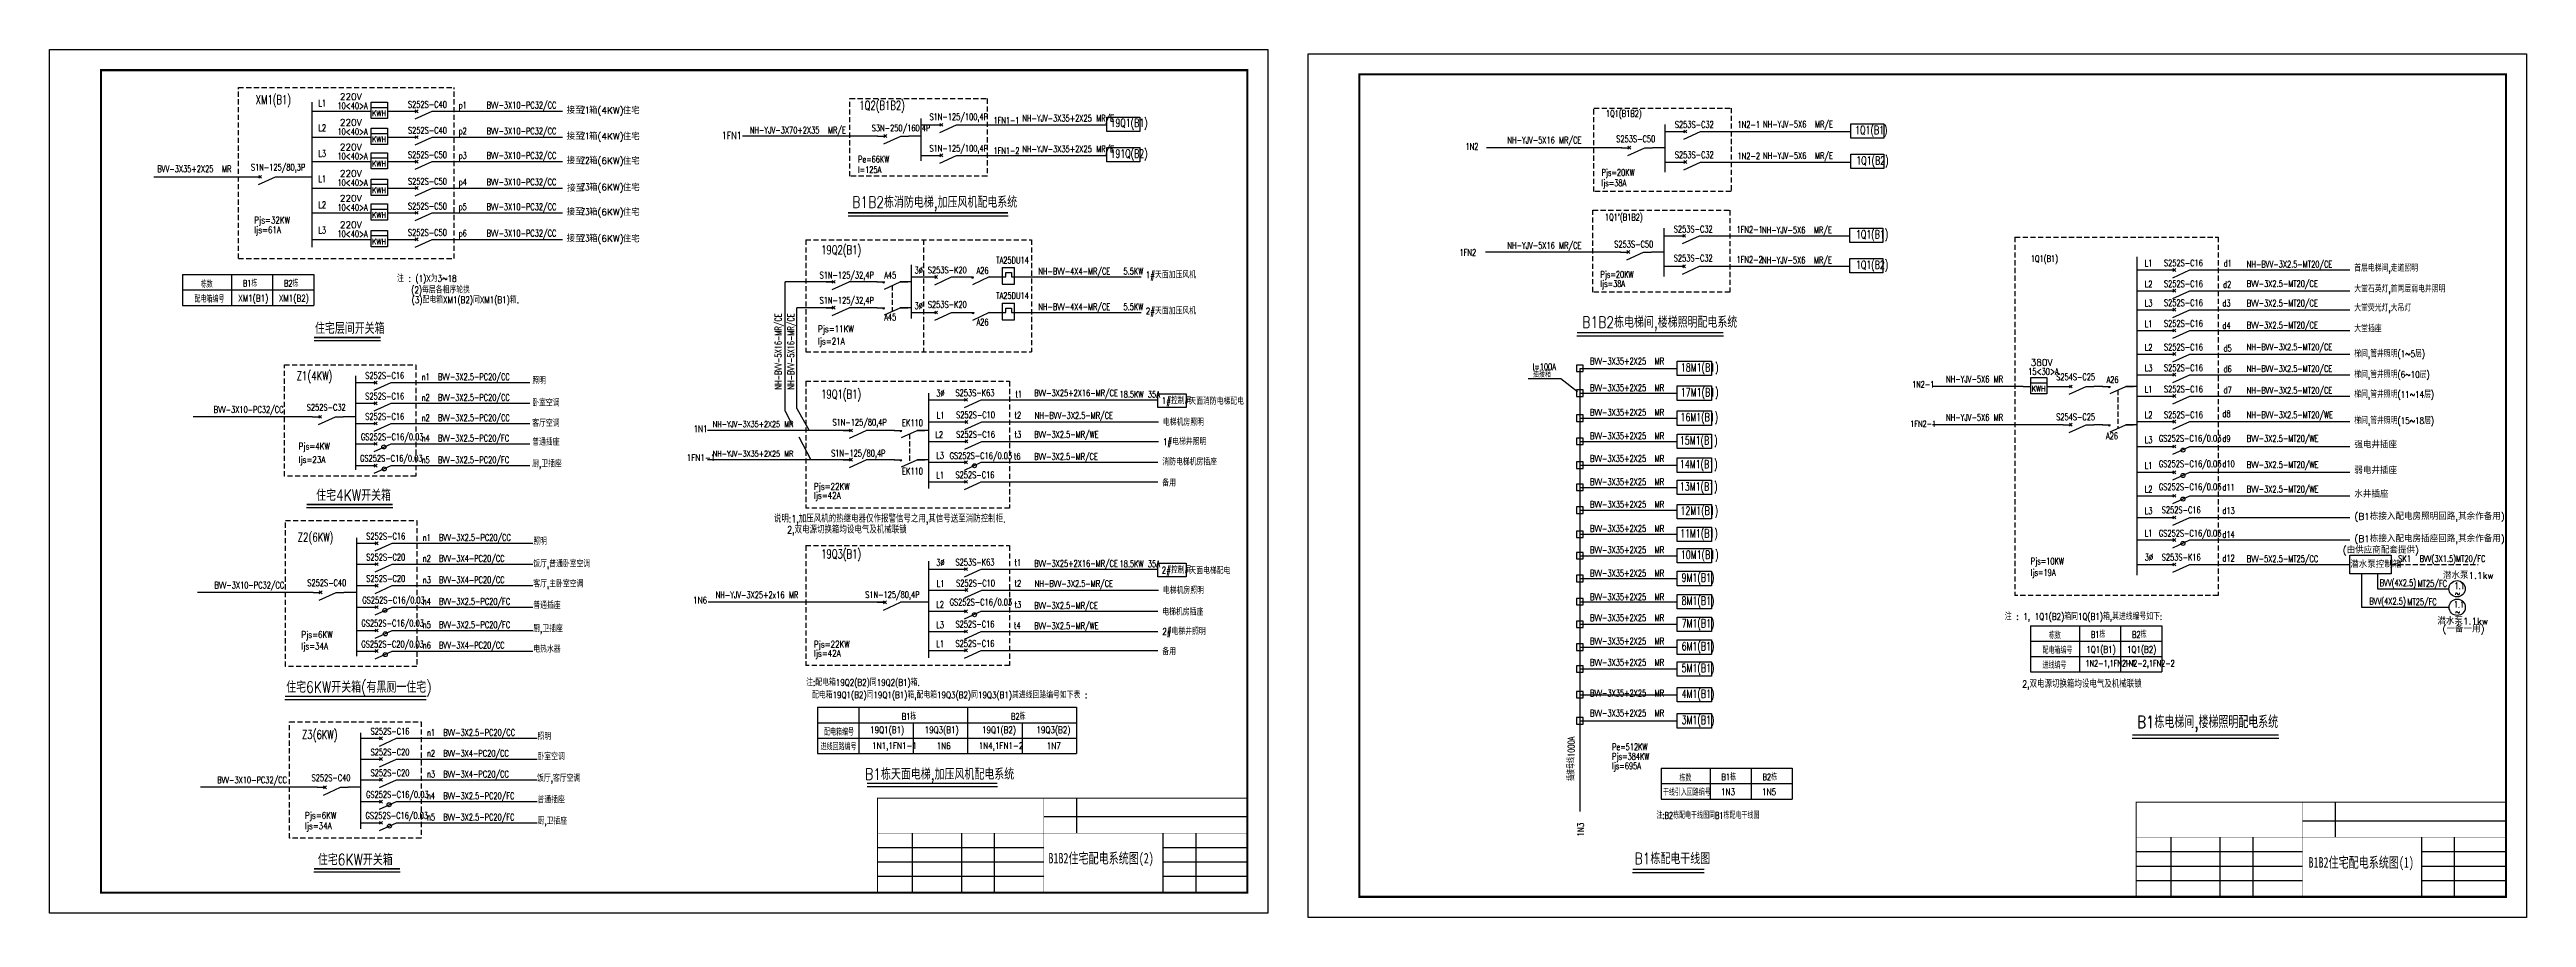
# Model space of a CAD drawing. Extents: x 68406 to 188959, y -45190 to -2986.
import ezdxf
from ezdxf.enums import TextEntityAlignment as Align

# ---------------------------------------------------------------- set-up
doc = ezdxf.new("R2010")
doc.units = 0
doc.header["$LTSCALE"] = 1000
doc.header["$MEASUREMENT"] = 0
for name, pattern in [('CONTINOUS', [2000000.0, 1000000.0, 1000000.0]), ('DASH', [0.35, 0.25, -0.1]), ('HIDDEN', [0.375, 0.25, -0.125])]:
    doc.linetypes.add(name, pattern=pattern)
doc.layers.get('0').update_dxf_attribs({"linetype": 'CONTINUOUS'})
for name, color, linetype in [('$D', 3, 'DASH'), ('1', 4, 'CONTINUOUS'), ('_SB', 4, 'DASH'), ('ASE2', 3, 'CONTINUOUS'), ('BZ', 4, 'CONTINUOUS'), ('DJ', 4, 'CONTINUOUS'), ('ELEMENT', 4, 'CONTINUOUS'), ('FRAME', 7, 'CONTINUOUS'), ('PDXT', 3, 'CONTINUOUS'), ('PUB_TEXT', 4, 'CONTINUOUS'), ('SIG_TEXT', 4, 'CONTINUOUS'), ('TH_WIRE', 4, 'CONTINUOUS'), ('WIRE', 1, 'CONTINUOUS'), ('文字', 7, 'CONTINUOUS')]:
    doc.layers.add(name, color=color, linetype=linetype)
doc.styles.add('_ROMANC', font='ROMANC', dxfattribs={"width": 0.6})
doc.styles.add('DIM_FONT', font='SIMPLEX.shx', dxfattribs={"width": 0.8})
doc.styles.add('HZ', font='txt.shx', dxfattribs={"height": 3, "bigfont": 'fsj.shx'})
doc.styles.get("Standard").update_dxf_attribs({"font": 'TXT.shx', "width": 0.8})
doc.styles.add('文字说明', font='SimSun.ttf')

# ---------------------------------------------------------------- blocks, each defined once
blk = doc.blocks.new('M_M7')
for p, q in [((-0.25, -0.2), (0, -0.75)), ((-0.047, -0.297), (0.047, -0.203)), ((-0.047, -0.203), (0.047, -0.297))]:
    blk.add_line(p, q)
for points in [[(0, 0), (0, -0.25)], [(0, -0.75), (0, -1)]]:
    blk.add_lwpolyline(points)
at = {"width": 0.8, "flags": 9}
blk.add_attdef('S', (0.25, -0.5), '', height=0.2, dxfattribs=at)
blk = doc.blocks.new('_M2IGL')
at = {"linetype": 'ByBlock'}
for p, q in [((0, 0), (0, -0.245)), ((0, -0.768), (0, -1)), ((0.112, -0.768), (0.112, -0.245))]:
    blk.add_line(p, q, dxfattribs=at)
blk.add_lwpolyline([(0.289, -0.768), (-0.239, -0.768), (-0.239, -0.245), (0.289, -0.245)], close=True, dxfattribs=at)
at = {"linetype": 'ByBlock', "style": '_ROMANC', "width": 0.8, "flags": 8}
blk.add_attdef('$TEXT$', text='', height=0.187, rotation=90, dxfattribs=at).set_placement((-0.07, -0.501), align=Align.MIDDLE_CENTER)
at = {"linetype": 'ByBlock', "style": 'DIM_FONT', "width": 0.8, "flags": 9}
blk.add_attdef('S', (0.25, -0.5), '', height=0.2, dxfattribs=at)
blk = doc.blocks.new('AB')
at = {"layer": 'PUB_TEXT'}
for p, q in [((-156, 156), (-156, -156)), ((156, 156), (-156, 156)), ((156, -156), (156, 156)), ((-156, -156), (156, -156))]:
    blk.add_line(p, q, dxfattribs=at)

msp = doc.modelspace()

# ---------------------------------------------------------------- linework, layer by layer
at = {"layer": '$D', "linetype": 'HIDDEN'}
for p, q in [((77604, -4828), (88107, -4828)), ((77604, -13154), (77604, -4828)), ((88107, -13154), (88107, -4828)), ((107363, -5372), (114033, -5372)), ((107363, -9146), (107363, -5372)), ((114033, -5372), (114033, -9146)), ((143574, -5832), (150244, -5832)), ((143574, -9891), (143574, -5832)), ((150244, -5832), (150244, -9891)), ((114033, -9146), (107363, -9146)), ((143522, -10802), (150192, -10802)), ((143522, -14776), (143522, -10802)), ((150244, -9891), (143574, -9891)), ((150192, -10802), (150192, -14776)), ((77604, -13154), (88107, -13154)), ((105213, -12237), (116206, -12237)), ((105213, -12237), (105213, -17686)), ((110941, -12237), (110941, -17686)), ((116206, -12237), (116206, -17686)), ((164065, -12104), (164065, -29532)), ((164065, -12104), (173950, -12104)), ((173950, -12104), (173950, -29532)), ((150192, -14776), (143522, -14776)), ((105213, -17686), (116206, -17686)), ((79835, -23735), (79835, -18314)), ((79835, -18314), (86230, -18314)), ((86230, -18314), (86230, -23735)), ((105213, -19115), (115131, -19115)), ((105213, -19115), (105213, -25293)), ((115131, -19115), (115131, -25293)), ((86230, -23735), (79835, -23735)), ((115131, -25293), (105213, -25293)), ((79887, -32989), (79887, -25886)), ((79887, -25886), (86282, -25886)), ((86282, -25886), (86282, -32989)), ((105213, -27110), (115131, -27110)), ((105213, -27110), (105213, -32931)), ((115131, -27110), (115131, -32931)), ((173950, -29532), (164065, -29532)), ((86282, -32989), (79887, -32989)), ((115131, -32931), (105213, -32931)), ((80092, -41338), (80092, -35673)), ((80092, -35673), (86487, -35673)), ((86487, -35673), (86487, -41338)), ((86487, -41338), (80092, -41338))]:
    msp.add_line(p, q, dxfattribs=at)
at = {"color": 4}
for p, q in [((106501, -14658), (107326, -14283)), ((106646, -14353), (106505, -14212)), ((106505, -14353), (106646, -14212)), ((109039, -14630), (109804, -14283)), ((106501, -15914), (107326, -15539)), ((106505, -15610), (106646, -15468)), ((106646, -15610), (106505, -15468)), ((109039, -15887), (109804, -15539)), ((166710, -19745), (167535, -19370)), ((166855, -19440), (166714, -19299)), ((166714, -19440), (166855, -19299)), ((168692, -19717), (169457, -19370)), ((107335, -21884), (108160, -21509)), ((107481, -21580), (107339, -21439)), ((107339, -21580), (107481, -21439)), ((109874, -21857), (110638, -21509)), ((166710, -21608), (167535, -21233)), ((166855, -21304), (166714, -21162)), ((166714, -21304), (166855, -21162)), ((168692, -21580), (169457, -21233)), ((107481, -23005), (107339, -22863)), ((107339, -23005), (107481, -22863)), ((107335, -23309), (108160, -22934)), ((109874, -23282), (110638, -22934)), ((108993, -30240), (109818, -29865)), ((108997, -29936), (109139, -29794)), ((109139, -29936), (108997, -29794))]:
    msp.add_line(p, q, dxfattribs=at)
at = {"color": 4, "linetype": 'Continuous'}
for p, q in [((122343, -20393), (122343, -19728)), ((122343, -19728), (123732, -19728)), ((123732, -20393), (122343, -20393)), ((123732, -19728), (123732, -20393)), ((122343, -28621), (122343, -27957)), ((122343, -27957), (123732, -27957)), ((123732, -28621), (122343, -28621)), ((123732, -27957), (123732, -28621))]:
    msp.add_line(p, q, dxfattribs=at)
at = {"color": 4, "linetype": 'ByBlock'}
for points in [[(119868, -6267), (121475, -6267), (121475, -6969), (119868, -6969)], [(119868, -7750), (121475, -7750), (121475, -8452), (119868, -8452)]]:
    msp.add_lwpolyline(points, close=True, dxfattribs=at)
at = {"color": 4}
for points in [[(106201, -14283), (106576, -14283)], [(108679, -14283), (109054, -14283)], [(109804, -14283), (110179, -14283)], [(106201, -15539), (106576, -15539)], [(108679, -15539), (109054, -15539)], [(109804, -15539), (110179, -15539)], [(166410, -19370), (166785, -19370)], [(167535, -19370), (167910, -19370)], [(168332, -19370), (168707, -19370)], [(169457, -19370), (169832, -19370)], [(107035, -21509), (107410, -21509)], [(109513, -21509), (109888, -21509)], [(110638, -21509), (111013, -21509)], [(166410, -21233), (166785, -21233)], [(167535, -21233), (167910, -21233)], [(168332, -21233), (168707, -21233)], [(169457, -21233), (169832, -21233)], [(107035, -22934), (107410, -22934)], [(109513, -22934), (109888, -22934)], [(110638, -22934), (111013, -22934)], [(108693, -29865), (109068, -29865)]]:
    msp.add_lwpolyline(points, dxfattribs=at)
at = {"layer": '1', "linetype": 'Continuous'}
for p, q in [((114137, -14045), (113321, -14429)), ((114764, -13587), (114764, -14400)), ((114764, -13587), (115368, -13587)), ((114764, -14400), (115368, -14400)), ((114951, -13834), (115221, -13834)), ((114951, -14045), (114951, -13834)), ((115221, -13834), (115221, -14045)), ((115368, -14400), (115368, -13587)), ((114764, -15311), (115368, -15311)), ((114764, -15311), (114764, -16125)), ((114951, -15770), (114951, -15559)), ((114951, -15559), (115221, -15559)), ((115221, -15559), (115221, -15770)), ((115368, -16125), (115368, -15311)), ((114137, -15770), (113321, -16154)), ((114764, -16125), (115368, -16125))]:
    msp.add_line(p, q, dxfattribs=at)
at = {"layer": '1'}
for p, q in [((141955, -18994), (140372, -18994)), ((142767, -19628), (141955, -18994))]:
    msp.add_line(p, q, dxfattribs=at)
at = {"layer": '1', "linetype": 'Continuous'}
for centre in [(113325, -14043), (113352, -15767)]:
    msp.add_arc(centre, 49.6, 182.93527, 357.06473, dxfattribs=at)
at = {"layer": 'ASE2', "linetype": 'DASH'}
for p, q in [((109421, -14456), (109421, -15713)), ((169074, -19543), (169074, -21407)), ((110256, -21683), (110256, -23108))]:
    msp.add_line(p, q, dxfattribs=at)
at = {"layer": 'BZ'}
for p, q in [((147620, -18842), (147620, -18140)), ((147620, -18140), (149297, -18140)), ((149297, -18842), (147620, -18842)), ((149297, -18140), (149297, -18842)), ((147620, -19346), (149297, -19346)), ((147620, -20048), (147620, -19346)), ((149297, -20048), (147620, -20048)), ((149297, -19346), (149297, -20048)), ((147620, -20558), (149297, -20558)), ((147620, -21260), (147620, -20558)), ((149297, -21260), (147620, -21260)), ((147620, -22391), (147620, -21689)), ((147620, -21689), (149297, -21689)), ((149297, -20558), (149297, -21260)), ((149297, -21689), (149297, -22391)), ((149297, -22391), (147620, -22391)), ((147620, -22845), (149297, -22845)), ((147620, -23546), (147620, -22845)), ((149297, -22845), (149297, -23546)), ((149297, -23546), (147620, -23546)), ((147620, -23929), (149297, -23929)), ((147620, -24630), (147620, -23929)), ((149297, -23929), (149297, -24630)), ((149297, -24630), (147620, -24630)), ((147620, -25811), (147620, -25109)), ((147620, -25109), (149297, -25109)), ((149297, -25109), (149297, -25811)), ((149297, -25811), (147620, -25811)), ((147620, -26208), (149297, -26208)), ((147620, -26910), (147620, -26208)), ((149297, -26208), (149297, -26910)), ((149297, -26910), (147620, -26910)), ((147620, -27949), (147620, -27247)), ((147620, -27247), (149297, -27247)), ((149297, -27247), (149297, -27949)), ((149297, -27949), (147620, -27949)), ((147620, -28359), (149297, -28359)), ((147620, -29061), (147620, -28359)), ((149297, -28359), (149297, -29061)), ((149297, -29061), (147620, -29061)), ((147620, -30187), (147620, -29486)), ((147620, -29486), (149297, -29486)), ((149297, -29486), (149297, -30187)), ((149297, -30187), (147620, -30187)), ((147620, -30583), (149297, -30583)), ((147620, -31285), (147620, -30583)), ((149297, -31285), (147620, -31285)), ((149297, -30583), (149297, -31285)), ((147620, -31697), (149297, -31697)), ((147620, -32399), (147620, -31697)), ((149297, -32399), (147620, -32399)), ((149297, -31697), (149297, -32399)), ((147620, -33459), (147620, -32757)), ((147620, -32757), (149297, -32757)), ((149297, -33459), (147620, -33459)), ((149297, -32757), (149297, -33459)), ((147620, -34012), (149297, -34012)), ((147620, -34714), (147620, -34012)), ((149297, -34714), (147620, -34714)), ((149297, -34012), (149297, -34714)), ((147620, -35279), (149297, -35279)), ((147620, -35980), (147620, -35279)), ((149297, -35980), (147620, -35980)), ((149297, -35279), (149297, -35980))]:
    msp.add_line(p, q, dxfattribs=at)
for points in [[(156079, -6593), (157686, -6593), (157686, -7294), (156079, -7294)], [(156079, -8075), (157686, -8075), (157686, -8777), (156079, -8777)], [(156027, -11664), (157634, -11664), (157634, -12366), (156027, -12366)], [(156027, -13147), (157634, -13147), (157634, -13848), (156027, -13848)]]:
    msp.add_lwpolyline(points, close=True, dxfattribs=at)
at = {"layer": 'DJ', "linetype": 'Continuous'}
for p, q in [((74882, -13924), (81264, -13924)), ((74882, -13924), (74882, -15424)), ((77264, -13924), (77264, -15424)), ((79264, -13924), (79264, -15424)), ((81264, -13924), (81264, -15424)), ((74882, -14674), (81264, -14674)), ((74882, -15424), (81264, -15424)), ((164825, -31003), (171207, -31003)), ((164825, -31003), (164825, -33253)), ((167207, -31003), (167207, -33253)), ((169207, -31003), (169207, -33253)), ((171207, -31003), (171207, -33253)), ((164825, -31753), (171207, -31753)), ((164825, -32503), (171207, -32503)), ((164825, -33253), (171207, -33253)), ((105789, -34972), (118391, -34972)), ((105789, -34972), (105789, -37222)), ((105789, -35722), (118391, -35722)), ((107789, -34972), (107789, -37222)), ((110439, -35722), (110439, -37222)), ((113090, -34972), (113090, -37222)), ((115740, -35722), (115740, -37222)), ((118391, -34972), (118391, -37222)), ((105789, -36472), (118391, -36472)), ((105789, -37222), (118391, -37222)), ((146845, -37932), (153227, -37932)), ((146845, -37932), (146845, -39432)), ((149227, -37932), (149227, -39432)), ((151227, -37932), (151227, -39432)), ((153227, -37932), (153227, -39432)), ((146845, -38682), (153227, -38682)), ((146845, -39432), (153227, -39432))]:
    msp.add_line(p, q, dxfattribs=at)
at = {"layer": 'DJ', "linetype": 'DASH'}
msp.add_line((182371, -28025), (186612, -28025), dxfattribs=at)
at = {"layer": 'ELEMENT'}
for p, q in [((78584, -9549), (79409, -9174)), ((78729, -9245), (78588, -9104)), ((78588, -9245), (78729, -9104))]:
    msp.add_line(p, q, dxfattribs=at)
msp.add_lwpolyline([(79409, -9174), (79784, -9174)], dxfattribs=at)
at = {"layer": 'FRAME', "color": 7, "linetype": 'ByBlock'}
for p, q in [((118406, -41086), (118406, -39386)), ((179659, -41290), (179659, -39590)), ((108706, -41786), (116806, -41786)), ((110406, -43986), (110406, -41086)), ((112806, -43986), (112806, -41086)), ((114406, -43986), (114406, -41086)), ((122606, -43986), (122606, -41086)), ((122606, -41786), (126706, -41786)), ((124206, -43986), (124206, -41086)), ((169959, -41990), (178059, -41990)), ((171659, -44190), (171659, -41290)), ((174059, -44190), (174059, -41290)), ((175659, -44190), (175659, -41290)), ((183859, -44190), (183859, -41290)), ((183859, -41990), (187959, -41990)), ((185459, -44190), (185459, -41290)), ((108706, -42486), (116806, -42486)), ((108706, -43186), (116806, -43186)), ((122606, -42486), (126706, -42486)), ((122606, -43186), (126706, -43186)), ((169959, -42690), (178059, -42690)), ((169959, -43390), (178059, -43390)), ((183859, -42690), (187959, -42690)), ((183859, -43390), (187959, -43390))]:
    msp.add_line(p, q, dxfattribs=at)
at = {"layer": 'FRAME', "color": 7, "linetype": 'Continuous'}
for p, q in [((116806, -40286), (126706, -40286)), ((178059, -40490), (187959, -40490))]:
    msp.add_line(p, q, dxfattribs=at)
at = {"layer": 'FRAME', "color": 7, "linetype": 'ByBlock'}
for points in [[(68406, -2986), (127706, -2986), (127706, -44986), (68406, -44986)], [(129659, -3190), (188959, -3190), (188959, -45190), (129659, -45190)]]:
    msp.add_lwpolyline(points, close=True, dxfattribs=at)
at = {"layer": 'FRAME', "color": 7, "linetype": 'ByBlock', "const_width": 100}
for points in [[(70906, -43986), (126706, -43986), (126706, -3986), (70906, -3986)], [(132159, -44190), (187959, -44190), (187959, -4190), (132159, -4190)]]:
    msp.add_lwpolyline(points, close=True, dxfattribs=at)
at = {"layer": 'FRAME', "color": 7, "linetype": 'ByBlock'}
for points, const_width in [([(108706, -43986), (108706, -39386), (126706, -39386)], 50), ([(116806, -43986), (116806, -39386)], 15), ([(169959, -44190), (169959, -39590), (187959, -39590)], 50), ([(178059, -44190), (178059, -39590)], 15), ([(108706, -41086), (126706, -41086)], 15), ([(169959, -41290), (187959, -41290)], 15)]:
    msp.add_lwpolyline(points, dxfattribs=dict(at, const_width=const_width))
at = {"layer": 'TH_WIRE', "const_width": 70}
for points in [[(107274, -10924), (115059, -10924)], [(142744, -16757), (149873, -16757)], [(81278, -16990), (84519, -16990)], [(80917, -25111), (85112, -25111)], [(79862, -34437), (86742, -34437)], [(169774, -36317), (176903, -36317)], [(108200, -38669), (114539, -38669)], [(81275, -42827), (85470, -42827)], [(145455, -42851), (148940, -42851)]]:
    msp.add_lwpolyline(points, dxfattribs=at)
at = {"layer": 'TH_WIRE'}
for points in [[(107274, -11072), (115059, -11072)], [(81278, -17140), (84519, -17140)], [(142744, -16907), (149881, -16907)], [(80917, -25261), (85112, -25261)], [(79862, -34587), (86742, -34587)], [(169774, -36467), (176911, -36467)], [(108200, -38819), (114539, -38819)], [(81275, -42977), (85470, -42977)], [(145455, -43001), (148940, -43001)]]:
    msp.add_lwpolyline(points, dxfattribs=at)
at = {"layer": 'TH_WIRE', "linetype": 'Continuous'}
msp.add_lwpolyline([(180355, -27572), (182371, -27572), (182371, -28479), (180355, -28479)], close=True, dxfattribs=at)
at = {"layer": 'TH_WIRE'}
for centre in [(84676, -22312), (172241, -22465), (84694, -23380), (113423, -23227), (172241, -23698), (172241, -24844), (172241, -27004), (84728, -30252), (84746, -31400), (113423, -30470), (84746, -32408), (84933, -39708), (84951, -40751)]:
    msp.add_circle(centre, 98.1, dxfattribs=at)
at = {"layer": 'TH_WIRE', "linetype": 'Continuous'}
for centre in [(185580, -29209), (185587, -30107)]:
    msp.add_circle(centre, 396, dxfattribs=at)
at = {"layer": 'TH_WIRE', "color": 4, "linetype": 'Continuous'}
for centre in [(109003, -14283), (109003, -15539), (168656, -19370), (109838, -21509), (168656, -21233), (109838, -22934)]:
    msp.add_arc(centre, 49.3, 180, 0, dxfattribs=at)
at = {"layer": 'WIRE'}
for p, q in [((81172, -5538), (81172, -12592)), ((104205, -20569), (104205, -14283)), ((112686, -14045), (113374, -14045)), ((104778, -20438), (104778, -15539)), ((112686, -15770), (113401, -15770)), ((142885, -18491), (142885, -40036)), ((104778, -20438), (105371, -21509)), ((104205, -20569), (104573, -21263)), ((104871, -21824), (105459, -22934))]:
    msp.add_line(p, q, dxfattribs=at)
at = {"layer": 'WIRE', "color": 1, "linetype": 'CONTINOUS'}
for p, q in [((81172, -5984), (83829, -5984)), ((85196, -5984), (85900, -5984)), ((87400, -5984), (93366, -5984)), ((108721, -7190), (102138, -7190)), ((108708, -7190), (108354, -7190)), ((110820, -7190), (110208, -7190)), ((110820, -6344), (110820, -8398)), ((110820, -6647), (111431, -6647)), ((112931, -6647), (119868, -6647)), ((147030, -6631), (147030, -8944)), ((147030, -6972), (147642, -6972)), ((149142, -6972), (156079, -6972)), ((81172, -7244), (83829, -7244)), ((81172, -8433), (83829, -8433)), ((85196, -7244), (85900, -7244)), ((85196, -8433), (85900, -8433)), ((87400, -7244), (93366, -7244)), ((87400, -8433), (93366, -8433)), ((110820, -8130), (111431, -8130)), ((112931, -8130), (119868, -8130)), ((144932, -7761), (138349, -7761)), ((144918, -7761), (144565, -7761)), ((147030, -7761), (146418, -7761)), ((73483, -9174), (78659, -9174)), ((79695, -9174), (81172, -9174)), ((147030, -8455), (147642, -8455)), ((149142, -8455), (156079, -8455)), ((81172, -9723), (83829, -9723)), ((85196, -9723), (85900, -9723)), ((87400, -9723), (93366, -9723)), ((81172, -10927), (83829, -10927)), ((85196, -10927), (85900, -10927)), ((87400, -10927), (93366, -10927)), ((146979, -11663), (146979, -14015)), ((146979, -12044), (147590, -12044)), ((149090, -12044), (156027, -12044)), ((81172, -12217), (83829, -12217)), ((85196, -12217), (85900, -12217)), ((87400, -12217), (93366, -12217)), ((144880, -12833), (138297, -12833)), ((144867, -12833), (144513, -12833)), ((146979, -12833), (146367, -12833)), ((170003, -13070), (170003, -28540)), ((106576, -14283), (104205, -14283)), ((108149, -14283), (107326, -14283)), ((108692, -14283), (108149, -14283)), ((110350, -14283), (109804, -14283)), ((110350, -13458), (110350, -16060)), ((110350, -14045), (111186, -14045)), ((114137, -14045), (114951, -14045)), ((115221, -14045), (121537, -14045)), ((146979, -13526), (147590, -13526)), ((149090, -13526), (156027, -13526)), ((170003, -13705), (171449, -13705)), ((172949, -13705), (180355, -13705)), ((106576, -15539), (104778, -15539)), ((108149, -15539), (107326, -15539)), ((108692, -15539), (108149, -15539)), ((110350, -15539), (109804, -15539)), ((170003, -14713), (171449, -14713)), ((170003, -15639), (171449, -15639)), ((172949, -14713), (180355, -14713)), ((172949, -15639), (180355, -15639)), ((110350, -15770), (111186, -15770)), ((114137, -15770), (114951, -15770)), ((115221, -15770), (121537, -15770)), ((170003, -16648), (171449, -16648)), ((172949, -16648), (180355, -16648)), ((170003, -17793), (171449, -17793)), ((172949, -17793), (180355, -17793)), ((83291, -18845), (83291, -23427)), ((83291, -19180), (83903, -19180)), ((85403, -19180), (91781, -19180)), ((142885, -18491), (147620, -18491)), ((170003, -18800), (171449, -18800)), ((172949, -18800), (180355, -18800)), ((83291, -20184), (83903, -20184)), ((85403, -20184), (91781, -20184)), ((111185, -19700), (111185, -24326)), ((111185, -20018), (112631, -20018)), ((114131, -20018), (122348, -20018)), ((142885, -19697), (147620, -19697)), ((164465, -19370), (160047, -19370)), ((168345, -19370), (167910, -19370)), ((170003, -19370), (169457, -19370)), ((170003, -19834), (171449, -19834)), ((172949, -19834), (180355, -19834)), ((80849, -20848), (75389, -20848)), ((81202, -20848), (80849, -20848)), ((83314, -20848), (82702, -20848)), ((83291, -21170), (83903, -21170)), ((85403, -21170), (91781, -21170)), ((107410, -21509), (100433, -21509)), ((108984, -21509), (108160, -21509)), ((109527, -21509), (108984, -21509)), ((111185, -21509), (110638, -21509)), ((111212, -21094), (112659, -21094)), ((114159, -21094), (122376, -21094)), ((142885, -20909), (147620, -20909)), ((166410, -21233), (160047, -21233)), ((168345, -21233), (167910, -21233)), ((170003, -21233), (169457, -21233)), ((170003, -21078), (171449, -21078)), ((172949, -21078), (180355, -21078)), ((83291, -22161), (83903, -22161)), ((85403, -22161), (91781, -22161)), ((111212, -22039), (112659, -22039)), ((114159, -22039), (122376, -22039)), ((142885, -22040), (147620, -22040)), ((170003, -22289), (171449, -22289)), ((172949, -22289), (180355, -22289)), ((83291, -23217), (83903, -23217)), ((85403, -23217), (91781, -23217)), ((107410, -22934), (100433, -22934)), ((108984, -22934), (108160, -22934)), ((109527, -22934), (108984, -22934)), ((111185, -22934), (110638, -22934)), ((111185, -23058), (112631, -23058)), ((111185, -24007), (112631, -24007)), ((114131, -23058), (122348, -23058)), ((114131, -24007), (122348, -24007)), ((142885, -23196), (147620, -23196)), ((170003, -23541), (171449, -23541)), ((172949, -23541), (180355, -23541)), ((142885, -24280), (147620, -24280)), ((170003, -24690), (171449, -24690)), ((172949, -24690), (180355, -24690)), ((142885, -25385), (147620, -25385)), ((170003, -25741), (171449, -25741)), ((172949, -25741), (180355, -25741)), ((83343, -26734), (83343, -32488)), ((83343, -26995), (83954, -26995)), ((85454, -26995), (91934, -26995)), ((142885, -26559), (147620, -26559)), ((142885, -27598), (147620, -27598)), ((170003, -26834), (171449, -26834)), ((172949, -26834), (180355, -26834)), ((83343, -28010), (83954, -28010)), ((85454, -28010), (91934, -28010)), ((111185, -27868), (111185, -32564)), ((111185, -28256), (112631, -28256)), ((114131, -28256), (122348, -28256)), ((142885, -28710), (147620, -28710)), ((170003, -28025), (171449, -28025)), ((172949, -28025), (180355, -28025)), ((180925, -28479), (180925, -30107)), ((181705, -28479), (181705, -29209)), ((81244, -29385), (75607, -29385)), ((81231, -29385), (80878, -29385)), ((83343, -29385), (82731, -29385)), ((83343, -29056), (83954, -29056)), ((83343, -30101), (83954, -30101)), ((85454, -29056), (91934, -29056)), ((85454, -30101), (91934, -30101)), ((109068, -29865), (100456, -29865)), ((110642, -29865), (109818, -29865)), ((111185, -29865), (110642, -29865)), ((111212, -29273), (112659, -29273)), ((114159, -29273), (122376, -29273)), ((142885, -29836), (147620, -29836)), ((180925, -30107), (185191, -30107)), ((181705, -29209), (185183, -29209)), ((83343, -31237), (83954, -31237)), ((85454, -31237), (91934, -31237)), ((111185, -30301), (112631, -30301)), ((111185, -31286), (112631, -31286)), ((114131, -30301), (122348, -30301)), ((114131, -31286), (122348, -31286)), ((142885, -30934), (147620, -30934)), ((83343, -32234), (83954, -32234)), ((85454, -32234), (91934, -32234)), ((111185, -32206), (112631, -32206)), ((114131, -32206), (122348, -32206)), ((142885, -32048), (147620, -32048)), ((142885, -33108), (147620, -33108)), ((142885, -34363), (147620, -34363)), ((142885, -35630), (147620, -35630)), ((83548, -36219), (83548, -40874)), ((83548, -36479), (84160, -36479)), ((85660, -36479), (92139, -36479)), ((83548, -37488), (84160, -37488)), ((83548, -38496), (84160, -38496)), ((85660, -37488), (92139, -37488)), ((85660, -38496), (92139, -38496)), ((81450, -38863), (75753, -38863)), ((81436, -38863), (81083, -38863)), ((83548, -38863), (82936, -38863)), ((83548, -39557), (84160, -39557)), ((85660, -39557), (92139, -39557)), ((83548, -40588), (84160, -40588)), ((85660, -40588), (92139, -40588))]:
    msp.add_line(p, q, dxfattribs=at)
at = {"layer": 'WIRE', "linetype": 'ByBlock'}
msp.add_line((165965, -19370), (166410, -19370), dxfattribs=at)

# ---------------------------------------------------------------- block references
at = {"layer": 'ELEMENT', "linetype": 'CONTINOUS'}
ref = msp.add_blockref('_M2IGL', (83696, -5984), dxfattribs=dict(at, xscale=1500, yscale=1500, zscale=1500, rotation=90))
ref.add_attrib('$TEXT$', 'KWH', dxfattribs={"layer": '0', "linetype": 'ByBlock', "height": 280, "style": '_ROMANC', "width": 0.8, "flags": 8}).set_placement((84448, -6088), align=Align.MIDDLE_CENTER)
at = {"layer": 'ELEMENT', "linetype": 'CONTINOUS', "xscale": 1500, "yscale": 1500, "zscale": 1500, "rotation": 90}
for p in [(85900, -5984), (85900, -7244), (108708, -7190), (111431, -6647), (147642, -6972), (85900, -8433), (111431, -8130), (144918, -7761), (147642, -8455), (85900, -9723), (85900, -10927), (147590, -12044), (85900, -12217), (144867, -12833), (111186, -14045), (147590, -13526), (171449, -13705), (171449, -14713), (171449, -15639), (111186, -15770), (171449, -16648), (171449, -17793), (83903, -19180), (171449, -18800), (83903, -20184), (112631, -20018), (171449, -19834), (81202, -20848), (83903, -21170), (112659, -21094), (171449, -21078), (83903, -22161), (112659, -22039), (171449, -22289), (83903, -23217), (112631, -23058), (112631, -24007), (171449, -23541), (171449, -24690), (171449, -25741), (83954, -26995), (171449, -26834), (83954, -28010), (112631, -28256), (171449, -28025), (81231, -29385), (83954, -29056), (83954, -30101), (112659, -29273), (83954, -31237), (112631, -30301), (112631, -31286), (83954, -32234), (112631, -32206), (84160, -36479), (84160, -37488), (84160, -38496), (81436, -38863), (84160, -39557), (84160, -40588)]:
    msp.add_blockref('M_M7', p, dxfattribs=at)
at = {"layer": 'ELEMENT', "linetype": 'CONTINOUS'}
ref = msp.add_blockref('_M2IGL', (83696, -7244), dxfattribs=dict(at, xscale=1500, yscale=1500, zscale=1500, rotation=90))
ref.add_attrib('$TEXT$', 'KWH', dxfattribs={"layer": '0', "linetype": 'ByBlock', "height": 280, "style": '_ROMANC', "width": 0.8, "flags": 8}).set_placement((84448, -7349), align=Align.MIDDLE_CENTER)
ref = msp.add_blockref('_M2IGL', (83696, -8433), dxfattribs=dict(at, xscale=1500, yscale=1500, zscale=1500, rotation=90))
ref.add_attrib('$TEXT$', 'KWH', dxfattribs={"layer": '0', "linetype": 'ByBlock', "height": 280, "style": '_ROMANC', "width": 0.8, "flags": 8}).set_placement((84448, -8538), align=Align.MIDDLE_CENTER)
ref = msp.add_blockref('_M2IGL', (83696, -9723), dxfattribs=dict(at, xscale=1500, yscale=1500, zscale=1500, rotation=90))
ref.add_attrib('$TEXT$', 'KWH', dxfattribs={"layer": '0', "linetype": 'ByBlock', "height": 280, "style": '_ROMANC', "width": 0.8, "flags": 8}).set_placement((84448, -9828), align=Align.MIDDLE_CENTER)
ref = msp.add_blockref('_M2IGL', (83696, -10927), dxfattribs=dict(at, xscale=1500, yscale=1500, zscale=1500, rotation=90))
ref.add_attrib('$TEXT$', 'KWH', dxfattribs={"layer": '0', "linetype": 'ByBlock', "height": 280, "style": '_ROMANC', "width": 0.8, "flags": 8}).set_placement((84448, -11032), align=Align.MIDDLE_CENTER)
ref = msp.add_blockref('_M2IGL', (83696, -12217), dxfattribs=dict(at, xscale=1500, yscale=1500, zscale=1500, rotation=90))
ref.add_attrib('$TEXT$', 'KWH', dxfattribs={"layer": '0', "linetype": 'ByBlock', "height": 280, "style": '_ROMANC', "width": 0.8, "flags": 8}).set_placement((84448, -12322), align=Align.MIDDLE_CENTER)
ref = msp.add_blockref('_M2IGL', (164465, -19370), dxfattribs=dict(at, xscale=1500, yscale=1500, zscale=1500, rotation=90))
ref.add_attrib('$TEXT$', 'KWH', dxfattribs={"layer": '0', "linetype": 'ByBlock', "height": 280, "style": '_ROMANC', "width": 0.8, "flags": 8}).set_placement((165217, -19474), align=Align.MIDDLE_CENTER)
at = {"layer": 'WIRE'}
for p in [(142885, -18491), (142885, -19697), (142885, -20909), (142885, -22040), (142885, -23196), (142885, -24280), (142885, -25385), (142885, -26559), (142885, -27598), (142885, -28710), (142885, -29836), (142885, -30934), (142885, -32048), (142885, -33108), (142885, -34363), (142885, -35630)]:
    msp.add_blockref('AB', p, dxfattribs=at)

# ---------------------------------------------------------------- texts
at = {"color": 4, "linetype": 'ByBlock', "style": 'HZ', "width": 0.7}
for s, height, p in [('19Q1(B1)', 400, (120041, -6749)), ('1Q1(B1)', 400, (156287, -7098)), ('191Q(B2)', 400, (120041, -8244)), ('1Q1(B2)', 400, (156342, -8580)), ('1Q1(B1)', 400, (156326, -12169)), ('1Q1(B2)', 400, (156326, -13652)), ('1Q1(B1)', 320, (164834, -13315)), ('插接箱', 320, (140604, -18923)), ('I=100A', 320, (140589, -18573)), ('18M1(B1)', 400, (147804, -18645)), ('17M1(B1)', 400, (147804, -19851)), ('16M1(B1)', 400, (147786, -21063)), ('15M1(B1)', 400, (147755, -22194)), ('14M1(B1)', 400, (147755, -23350)), ('13M1(B1)', 400, (147755, -24434)), ('12M1(B1)', 400, (147786, -25614)), ('11M1(B1)', 400, (147767, -26713)), ('10M1(B1)', 400, (147804, -27752)), ('Pjs=10KW', 320, (164834, -28021)), ('9M1(B1)', 400, (147841, -28864)), ('Ijs=19A', 320, (164834, -28573)), ('8M1(B1)', 400, (147841, -29991)), ('7M1(B1)', 400, (147841, -31088)), ('6M1(B1)', 400, (147841, -32203)), ('5M1(B1)', 400, (147841, -33262)), ('4M1(B1)', 400, (147841, -34517)), ('3M1(B1)', 400, (147841, -35784)), ('Pe=512KW', 320, (144458, -37055)), ('Pjs=384KW', 320, (144458, -37519)), ('Ijs=695A', 320, (144458, -37983))]:
    msp.add_text(s, height=height, dxfattribs=at).set_placement(p)
at = {"color": 4, "linetype": 'ByBlock', "style": 'HZ'}
for s, p in [('强电井插座', (180581, -22365)), ('弱电井插座', (180581, -23617)), ('水井插座', (180581, -24765)), ('(B1栋接入配电房照明回路,其余作备用)', (180581, -25849)), ('(由供应商配套提供)', (180014, -27485)), ('(B1栋接入配电房插座回路,其余作备用)', (180581, -26935)), ('潜水泵控制箱', (180377, -28182)), ('潜水泵1.1kw', (184891, -28719)), ('潜水泵1.1kw', (184621, -30941)), ('(一备一用)', (184874, -31319))]:
    msp.add_text(s, height=320, dxfattribs=at).set_placement(p)
at = {"layer": '_SB', "style": 'HZ', "width": 0.7}
for s, p in [('10<40>A', (82420, -5879)), ('10<40>A', (82420, -7139)), ('10<40>A', (82420, -8328)), ('10<40>A', (82420, -9618)), ('10<40>A', (82420, -10822)), ('10<40>A', (82420, -12112)), ('15<30>A', (164709, -18800))]:
    msp.add_text(s, height=320, dxfattribs=at).set_placement(p)
at = {"layer": '_SB', "style": 'HZ'}
for s, p in [('220V', (82536, -5438)), ('220V', (82536, -6698)), ('220V', (82536, -7887)), ('220V', (82536, -9177)), ('220V', (82536, -10381)), ('220V', (82536, -11671)), ('380V', (164824, -18358))]:
    msp.add_text(s, height=320, dxfattribs=at).set_placement(p)
at = {"layer": 'ASE2', "color": 4, "linetype": 'Continuous', "style": 'HZ', "width": 0.8}
for s, height, p in [('B1B2栋消防电梯,加压风机配电系统', 550, (107475, -10678)), ('住宅层间开关箱', 550, (81324, -16815)), ('B1B2栋电梯间,楼梯照明配电系统', 550, (143007, -16515)), ('住宅4KW开关箱', 550, (81380, -24937)), ('注 : 1, 1Q1(B2)箱同1Q(B1)箱,其进线编号如下:', 320, (163570, -30717)), ('住宅6KW开关箱(有黑厕一住宅)', 550, (79924, -34263)), ('B1栋电梯间,楼梯照明配电系统', 605, (170004, -35986)), ('B1栋天面电梯,加压风机配电系统', 550, (108100, -38494)), ('住宅6KW开关箱', 550, (81464, -42653)), ('B1栋配电干线图', 550, (145549, -42600))]:
    msp.add_text(s, height=height, dxfattribs=at).set_placement(p)
at = {"layer": 'PDXT', "color": 4, "style": 'HZ', "width": 0.8}
for s, height, p in [('1FN1', 350, (101129, -7341)), ('Ijs=61A', 320, (78365, -11913)), ('Pjs=32KW', 320, (78367, -11436)), ('注 : (1)X为3~18', 320, (85319, -14274)), ('(2)每层各相序轮换', 320, (86011, -14832)), ('XM1(B1)', 320, (77592, -15238)), ('XM1(B2)', 320, (79570, -15238)), ('(3)配电箱XM1(B2)同XM1(B1)箱.', 320, (86032, -15317)), ('Pjs=11KW', 320, (105805, -16732)), ('Ijs=21A', 320, (105804, -17331)), ('1N1', 320, (99751, -21586)), ('Ijs=23A', 320, (80526, -23089)), ('Pjs=4KW', 320, (80527, -22436)), ('1FN1-1', 320, (99422, -22992)), ('Pjs=22KW', 320, (105608, -24389)), ('Ijs=42A', 320, (105607, -24831)), ('1N6', 320, (99729, -29926)), ('Pjs=6KW', 320, (80661, -31597)), ('Ijs=34A', 320, (80660, -32156)), ('Ijs=42A', 320, (105607, -32508)), ('Pjs=22KW', 320, (105608, -32067)), ('1Q1(B1)', 320, (167535, -32317)), ('1Q1(B2)', 320, (169513, -32317)), ('注:配电箱19Q2(B2)同19Q2(B1)箱.', 320, (105232, -33922)), ('配电箱19Q1(B2)同19Q1(B1)箱,配电箱19Q3(B2)同19Q3(B1)其进线回路编号如下表 :', 320, (105517, -34532)), ('19Q1(B1)', 320, (108347, -36233)), ('19Q3(B1)', 320, (110997, -36233)), ('19Q1(B2)', 320, (113789, -36233)), ('19Q3(B2)', 320, (116440, -36233)), ('1N1,1FN1-1', 320, (108444, -36999)), ('1N6', 320, (111585, -37008)), ('1N4,1FN1-2', 320, (113627, -36999)), ('1N7', 320, (116942, -37008)), ('1N3', 320, (149761, -39246)), ('1N5', 320, (151761, -39246)), ('Ijs=34A', 320, (80837, -40898)), ('Pjs=6KW', 320, (80839, -40390))]:
    msp.add_text(s, height=height, dxfattribs=at).set_placement(p)
msp.add_text('1N3', height=320, rotation=90, dxfattribs=at).set_placement((143087, -41262))
at = {"layer": 'PUB_TEXT', "linetype": 'Continuous', "style": 'HZ', "width": 0.8}
for s, height, p in [('1#天面加压风机', 320, (121759, -14105)), ('大堂石英灯,首两层弱电井照明', 320, (180577, -14787)), ('首层电梯间,走道照明', 320, (180577, -13779)), ('2#天面加压风机', 320, (121759, -15861)), ('大堂荧光灯,大吊灯', 320, (180577, -15713)), ('大堂插座', 320, (180577, -16722)), ('梯间,管井照明(1~5层)', 320, (180577, -17940)), ('照明', 320, (91898, -19254)), ('梯间,管井照明(6~10层)', 320, (180577, -18947)), ('卧室空调', 320, (91898, -20331)), ('1#控制屏', 320, (122536, -20220)), ('天面消防电梯配电', 320, (123881, -20249)), ('梯间,管井照明(11~14层)', 320, (180577, -19914)), ('客厅空调', 320, (91898, -21318)), ('电梯机房照明', 320, (122593, -21274)), ('梯间,管井照明(15~18层)', 320, (180577, -21193)), ('普通插座', 320, (91898, -22235)), ('消防电梯机房插座', 320, (122565, -23201)), ('1#电梯井照明', 320, (122593, -22219)), ('厨,卫插座', 320, (91898, -23291)), ('备用', 320, (122565, -24226)), ('说明:1,加压风机的热继电器仅作报警信号之用,其信号送至消防控制柜.', 350, (103661, -25979)), ('2,双电源切换箱均设电气及机械联锁', 350, (104307, -26512)), ('照明', 320, (91949, -27069)), ('饭厅,普通卧室空调', 320, (91949, -28157)), ('客厅,主卧室空调', 320, (91949, -29130)), ('2#控制屏', 320, (122536, -28458)), ('天面电梯配电', 320, (123881, -28487)), ('普通插座', 320, (91949, -30176)), ('电梯机房照明', 320, (122593, -29453)), ('厨,卫插座', 320, (91949, -31311)), ('电梯机房插座', 320, (122565, -30498)), ('2#电梯井照明', 320, (122565, -31447)), ('电热水器', 320, (91949, -32308)), ('备用', 320, (122565, -32426)), ('2,双电源切换箱均设电气及机械联锁', 350, (164414, -34012)), ('照明', 320, (92155, -36553)), ('卧室空调', 320, (92155, -37534)), ('饭厅,客厅空调', 320, (92133, -38585)), ('普通插座', 320, (92155, -39631)), ('厨,卫插座', 320, (92155, -40663))]:
    msp.add_text(s, height=height, dxfattribs=at).set_placement(p)
at = {"layer": 'SIG_TEXT', "linetype": 'Continuous', "style": 'HZ', "width": 0.7}
for s, height, p in [('XM1(B1)', 430, (78444, -5638)), ('p1', 320, (88320, -5847)), ('BVV-3X10-PC32/CC  ', 320, (89680, -5847)), ('1Q2(B1B2)', 430, (107819, -5915)), ('p2', 320, (88320, -7107)), ('BVV-3X10-PC32/CC  ', 320, (89680, -7107)), ('NH-YJV-3X70+2X35  MR/E', 320, (102492, -7061)), ('S3N-250/160,4P', 320, (108425, -6960)), ('S1N-125/100,4P', 320, (111234, -6414)), ('1FN1-1', 300, (114352, -6575)), ('NH-YJV-3X35+2X25 MR/E', 320, (115752, -6484)), ('p3', 320, (88320, -8296)), ('BVV-3X10-PC32/CC  ', 320, (89680, -8296)), ('Pe=66KW', 320, (107757, -8480)), ('S1N-125/100,4P', 320, (111234, -7948)), ('1FN1-2', 300, (114352, -8053)), ('NH-YJV-3X35+2X25 MR/E', 320, (115752, -7979)), ('p4', 320, (88320, -9586)), ('BVV-3X10-PC32/CC  ', 320, (89680, -9586)), ('I=125A', 320, (107756, -8988)), ('p5', 320, (88320, -10790)), ('BVV-3X10-PC32/CC  ', 320, (89680, -10790)), ('p6', 320, (88320, -12080)), ('BVV-3X10-PC32/CC  ', 320, (89680, -12080)), ('19Q2(B1)', 430, (105958, -12942)), ('TA25DU14', 320, (114478, -13390)), ('S252S-C16', 320, (171318, -13524)), ('d1', 320, (174226, -13533)), ('NH-BVV-3X2.5-MT20/CE', 320, (175349, -13587)), ('栋数', 320, (75770, -14565)), ('B1栋', 320, (77816, -14514)), ('B2栋', 320, (79816, -14514)), ('S1N-125/32,4P', 320, (105884, -14115)), ('A45', 320, (109030, -14115)), ('S253S-K20', 320, (111152, -13865)), ('A26', 320, (113521, -13894)), ('NH-BVV-4X4-MR/CE  ', 320, (116531, -13927)), ('5.5KW', 320, (120676, -13927)), ('S252S-C16', 320, (171318, -14533)), ('d2', 320, (174195, -14571)), ('BVV-3X2.5-MT20/CE', 320, (175349, -14530)), ('配电箱编号', 320, (75460, -15284)), ('S1N-125/32,4P', 320, (105884, -15341)), ('S253S-K20', 320, (111152, -15544)), ('TA25DU14', 320, (114478, -15114)), ('NH-BVV-4X4-MR/CE', 320, (116531, -15652)), ('5.5KW', 320, (120676, -15652)), ('S252S-C16', 320, (171318, -15459)), ('d3', 320, (174163, -15479)), ('BVV-3X2.5-MT20/CE', 320, (175349, -15478)), ('A45', 320, (109030, -16155)), ('A26', 320, (113521, -16397)), ('S252S-C16', 320, (171318, -16467)), ('d4', 320, (174163, -16563)), ('BVV-3X2.5-MT20/CE', 320, (175349, -16546)), ('S252S-C16', 320, (171318, -17613)), ('d5', 320, (174222, -17669)), ('NH-BVV-3X2.5-MT20/CE', 320, (175349, -17609)), ('Z1', 430, (80434, -19066)), ('(4KW)', 430, (80966, -19070)), ('S252S-C16', 320, (83771, -19000)), ('n1', 320, (86518, -19062)), ('BVV-3X2.5-PC20/CC  ', 320, (87312, -19062)), ('1N2-1', 300, (159057, -19415)), ('NH-YJV-5X6 MR', 320, (160713, -19172)), ('S254S-C25', 320, (166070, -19066)), ('A26', 320, (168519, -19198)), ('S252S-C16', 320, (171318, -18619)), ('d6', 320, (174222, -18675)), ('NH-BVV-3X2.5-MT20/CE', 320, (175349, -18663)), ('BVV-3X10-PC32/CC  ', 320, (76399, -20651)), ('S252S-C32', 320, (80925, -20545)), ('S252S-C16', 320, (83771, -20003)), ('n2', 320, (86518, -20066)), ('BVV-3X2.5-PC20/CC  ', 320, (87312, -20066)), ('19Q1(B1)', 430, (105958, -19957)), ('S253S-K63', 320, (112499, -19838)), ('t1', 320, (115412, -19900)), ('BVV-3X25+2X16-MR/CE', 320, (116332, -19847)), ('18.5KW 35A', 320, (120483, -19910)), ('S252S-C16', 320, (171318, -19654)), ('d7', 320, (174222, -19703)), ('NH-BVV-3X2.5-MT20/CE', 320, (175349, -19718)), ('GS252S-C16/0.03', 320, (83563, -21980)), ('S252S-C16', 320, (83771, -20990)), ('n2', 320, (86518, -21052)), ('BVV-3X2.5-PC20/CC  ', 320, (87312, -21052)), ('BVV-3X2.5-PC20/FC  ', 320, (87312, -22043)), ('NH-YJV-3X35+2X25 MR', 280, (100690, -21344)), ('S1N-125/80,4P', 320, (106512, -21272)), ('EK110', 320, (109902, -21296)), ('S252S-C10', 320, (112527, -20913)), ('S252S-C16', 320, (112527, -21859)), ('t2', 320, (115373, -20924)), ('t3', 320, (115373, -21870)), ('BVV-3X2.5-MR/WE  ', 320, (116332, -21862)), ('NH-BVV-3X2.5-MR/CE', 320, (116359, -20939)), ('1FN2-1', 300, (158968, -21338)), ('NH-YJV-5X6 MR', 320, (160713, -21033)), ('S254S-C25', 320, (166070, -21012)), ('A26', 320, (168493, -21934)), ('GS252S-C16/0.03', 320, (171069, -22052)), ('S252S-C16', 320, (171318, -20905)), ('d8', 320, (174163, -20855)), ('NH-BVV-3X2.5-MT20/WE  ', 320, (175349, -20910)), ('BVV-3X2.5-MT20/WE', 320, (175349, -22059)), ('GS252S-C16/0.03', 320, (83520, -23025)), ('n4', 320, (86518, -22043)), ('n5', 320, (86518, -23099)), ('BVV-3X2.5-PC20/FC  ', 320, (87312, -23099)), ('NH-YJV-3X35+2X25 MR', 280, (100690, -22779)), ('S1N-125/80,4P', 320, (106448, -22778)), ('GS252S-C16/0.03', 320, (112214, -22896)), ('t6', 320, (115345, -22928)), ('BVV-3X2.5-MR/CE', 320, (116332, -22940)), ('d9', 320, (174163, -22066)), ('EK110', 320, (109902, -23650)), ('S252S-C16', 320, (112499, -23831)), ('GS252S-C16/0.03', 320, (171069, -23288)), ('GS252S-C16/0.03', 320, (171069, -24413)), ('d10', 320, (174163, -23297)), ('BVV-3X2.5-MT20/WE', 320, (175349, -23334)), ('S252S-C16', 320, (171209, -25533)), ('d11', 320, (174163, -24435)), ('d13', 320, (174163, -25569)), ('BVV-3X2.5-MT20/WE', 320, (175349, -24519)), ('Z2', 430, (80486, -26911)), ('(6KW)', 430, (81018, -26915)), ('S252S-C16', 320, (83823, -26814)), ('BVV-3X2.5-PC20/CC  ', 320, (87363, -26876)), ('GS252S-C16/0.03', 320, (171069, -26670)), ('d14', 320, (174163, -26725)), ('S252S-C20', 320, (83823, -27830)), ('n1', 320, (86570, -26876)), ('n2', 320, (86570, -27892)), ('BVV-3X4-PC20/CC  ', 320, (87363, -27892)), ('19Q3(B1)', 430, (105958, -27729)), ('S253S-K16', 320, (171209, -27834)), ('d12', 320, (174163, -27880)), ('BVV-5X2.5-MT25/CC  ', 320, (175349, -27907)), ('SK1  BVV(3X1.5)MT20/FC', 320, (182720, -27903)), ('BVV-3X10-PC32/CC  ', 320, (76434, -29188)), ('S252S-C40', 320, (80954, -29082)), ('S252S-C20', 320, (83823, -28875)), ('n3', 320, (86570, -28938)), ('BVV-3X4-PC20/CC  ', 320, (87363, -28938)), ('S253S-K63', 320, (112499, -28076)), ('S252S-C10', 320, (112527, -29093)), ('t1', 320, (115373, -28095)), ('t2', 320, (115373, -29104)), ('BVV-3X25+2X16-MR/CE', 320, (116332, -28138)), ('NH-BVV-3X2.5-MR/CE', 320, (116359, -29118)), ('18.5KW 35A', 320, (120483, -28152)), ('BVV(4X2.5)', 320, (181817, -29080)), ('MT25/FC', 320, (183664, -29109)), ('1.1', 320, (185451, -29227)), ('GS252S-C16/0.03', 320, (83629, -29921)), ('n4', 320, (86570, -29983)), ('BVV-3X2.5-PC20/FC  ', 320, (87363, -29983)), ('NH-YJV-3X25+2x16 MR', 320, (100825, -29668)), ('S1N-125/80,4P', 320, (108105, -29655)), ('GS252S-C16/0.03', 320, (112214, -30019)), ('t3', 320, (115373, -30140)), ('BVV-3X2.5-MR/CE  ', 320, (116332, -30183)), ('BVV(4X2.5)', 320, (181315, -29973)), ('MT25/FC', 320, (183162, -30002)), ('1.1', 320, (185421, -30126)), ('~', 320, (185481, -29592)), ('GS252S-C16/0.03', 320, (83586, -31045)), ('n5', 320, (86570, -31118)), ('BVV-3X2.5-PC20/FC  ', 320, (87363, -31118)), ('S252S-C16', 320, (112499, -31086)), ('t4', 320, (115345, -31156)), ('BVV-3X2.5-MR/WE  ', 320, (116332, -31168)), ('栋数', 320, (165714, -31644)), ('B1栋', 320, (167760, -31592)), ('B2栋', 320, (169760, -31592)), ('~', 320, (185489, -30491)), ('GS252S-C20/0.03', 320, (83582, -32062)), ('n6', 320, (86570, -32116)), ('BVV-3X4-PC20/CC  ', 320, (87363, -32116)), ('S252S-C16', 320, (112499, -32030)), ('配电箱编号', 320, (165403, -32363)), ('进线编号', 320, (165403, -33091)), ('1N2-1,1FN2-1', 300, (167493, -32983)), ('1N2-2,1FN2-2', 300, (169400, -32983)), ('Z3', 430, (80691, -36513)), ('(6KW)', 430, (81223, -36517)), ('S252S-C16', 320, (84028, -36299)), ('n1', 320, (86775, -36361)), ('BVV-3X2.5-PC20/CC  ', 320, (87569, -36361)), ('配电箱编号', 320, (106102, -36341)), ('B1栋', 320, (109887, -35573)), ('B2栋', 320, (115206, -35573)), ('S252S-C20', 320, (84028, -37307)), ('n2', 320, (86775, -37370)), ('BVV-3X4-PC20/CC  ', 320, (87569, -37370)), ('进线回路编号', 320, (105933, -37053)), ('BVV-3X10-PC32/CC  ', 320, (76567, -38666)), ('S252S-C40', 320, (81159, -38560)), ('S252S-C20', 320, (84028, -38316)), ('n3', 320, (86775, -38378)), ('BVV-3X4-PC20/CC  ', 320, (87569, -38378)), ('栋数', 320, (147734, -38573)), ('B1栋', 320, (149780, -38521)), ('B2栋', 320, (151780, -38521)), ('GS252S-C16/0.03', 320, (83812, -39376)), ('n4', 320, (86775, -39439)), ('BVV-3X2.5-PC20/FC  ', 320, (87569, -39439)), ('干线引入回路编号', 320, (146929, -39271)), ('GS252S-C16/0.03', 320, (83788, -40397)), ('n5', 320, (86775, -40470)), ('BVV-3X2.5-PC20/FC  ', 320, (87569, -40470)), ('注:B2栋配电干线图同B1栋配电干线图', 320, (146618, -40388))]:
    msp.add_text(s, height=height, dxfattribs=at).set_placement(p)
at = {"layer": 'SIG_TEXT', "linetype": 'DASH', "style": 'HZ', "width": 0.7}
for s, p in [('L1', (81489, -5753)), ('S252S-C40', (85852, -5814)), ('1Q1(B1B2)', (144157, -6259)), ('L2', (81489, -6957)), ('S252S-C40', (85852, -7074)), ('NH-YJV-5X16 MR/CE', (139359, -7549)), ('S253S-C50', (144662, -7492)), ('S253S-C32', (147510, -6792)), ('1N2-1', (150563, -6794)), ('NH-YJV-5X6  MR/E', (151807, -6777)), ('L3', (81489, -8203)), ('S252S-C50', (85852, -8264)), ('1N2', (137318, -7861)), ('S253S-C32', (147510, -8264)), ('1N2-2', (150563, -8321)), ('NH-YJV-5X6  MR/E', (151807, -8305)), ('BVV-3X35+2X25  MR', (73656, -8948)), ('S1N-125/80,3P', (78207, -8871)), ('L1', (81489, -9436)), ('S252S-C50', (85852, -9554)), ('Ijs=38A', (143940, -9631)), ('Pjs=20KW', (143941, -9123)), ('L2', (81489, -10696)), ('S252S-C50', (85852, -10757)), ('L3', (81489, -11930)), ('S252S-C50', (85852, -12047)), ("1Q1'(B1B2)", (144106, -11296)), ('S253S-C32', (147458, -11874)), ('1FN2-1', (150511, -11897)), ('NH-YJV-5X6  MR/E', (151756, -11922)), ('1FN2', (137032, -13011)), ('NH-YJV-5X16 MR/CE', (139359, -12671)), ('S253S-C50', (144565, -12612)), ('S253S-C32', (147458, -13287)), ('1FN2-2', (150511, -13360)), ('NH-YJV-5X6  MR/E', (151756, -13384)), ('L1', (170382, -13538)), ('3%%c', (110509, -13879)), ('Ijs=38A', (143888, -14530)), ('Pjs=20KW', (143889, -14079)), ('L2', (170382, -14547)), ('3%%c', (110509, -15603)), ('L3', (170382, -15473)), ('L1', (170382, -16481)), ('BVV-3X35+2X25  MR', (143389, -18297)), ('L2', (170382, -17627)), ('BVV-3X35+2X25  MR', (143389, -19592)), ('L3', (170382, -18633)), ('3%%c', (111564, -19852)), ('BVV-3X35+2X25  MR', (143389, -20788)), ('L1', (170382, -19668)), ('L2', (111521, -21873)), ('L1', (111591, -20927)), ('BVV-3X35+2X25  MR', (143389, -21934)), ('L2', (170382, -20911)), ('L3', (111564, -22892)), ('BVV-3X35+2X25  MR', (143389, -23038)), ('L3', (170382, -22123)), ('L1', (111564, -23841)), ('BVV-3X35+2X25  MR', (143389, -24165)), ('L1', (170382, -23375)), ('BVV-3X35+2X25  MR', (143389, -25261)), ('L2', (170382, -24523)), ('L3', (170382, -25575)), ('BVV-3X35+2X25  MR', (143389, -26442)), ('L1', (170382, -26668)), ('BVV-3X35+2X25  MR', (143389, -27478)), ('3%%C', (170382, -27833)), ('3%%c', (111564, -28090)), ('L1', (111591, -29107)), ('BVV-3X35+2X25  MR', (143389, -28610)), ('L2', (111564, -30135)), ('BVV-3X35+2X25  MR', (143389, -29761)), ('L3', (111564, -31119)), ('BVV-3X35+2X25  MR', (143389, -30779)), ('L1', (111564, -32040)), ('BVV-3X35+2X25  MR', (143389, -31915)), ('BVV-3X35+2X25  MR', (143389, -32948)), ('BVV-3X35+2X25  MR', (143389, -34440)), ('BVV-3X35+2X25  MR', (143389, -35413))]:
    msp.add_text(s, height=320, dxfattribs=at).set_placement(p)
at = {"layer": 'SIG_TEXT', "linetype": 'ByBlock', "style": 'HZ'}
for s, p in [('接至', (93570, -6103)), ('箱', (94665, -6103)), ('(4KW)', (95073, -6103)), ('住宅', (96299, -6122)), ('接至', (93570, -7363)), ('箱', (94665, -7363)), ('(4KW)', (95073, -7363)), ('住宅', (96299, -7383)), ('接至', (93570, -8552)), ('箱', (94665, -8552)), ('(6KW)', (95073, -8552)), ('住宅', (96299, -8572)), ('接至', (93598, -9886)), ('箱', (94665, -9842)), ('(6KW)', (95073, -9842)), ('住宅', (96299, -9862)), ('接至', (93570, -11046)), ('箱', (94665, -11046)), ('(6KW)', (95073, -11046)), ('住宅', (96299, -11065)), ('接至', (93570, -12336)), ('箱', (94665, -12336)), ('(6KW)', (95073, -12336)), ('住宅', (96299, -12356))]:
    msp.add_text(s, height=320, dxfattribs=at).set_placement(p)
at = {"layer": 'SIG_TEXT', "linetype": 'ByBlock', "style": 'HZ', "width": 0.7}
for s, p in [('Z1', (94277, -6087)), ('Z1', (94277, -7347)), ('Z2', (94277, -8536)), ('Z3', (94277, -9826)), ('Z3', (94277, -11030)), ('Z3', (94277, -12320))]:
    msp.add_text(s, height=320, dxfattribs=at).set_placement(p)
at = {"layer": 'SIG_TEXT', "linetype": 'Continuous', "style": 'HZ', "width": 0.7}
for s, p in [('NH-BVV-5X16-MR/CE  ', (104031, -19519)), ('NH-BVV-5X16-MR/CE  ', (104649, -19519)), ('插接母线1000A', (142621, -38553))]:
    msp.add_text(s, height=320, rotation=90, dxfattribs=at).set_placement(p)
at = {"layer": '文字', "style": '文字说明', "width": 0.7}
for s, p in [('B1B2住宅配电系统图(2)', (117022, -42565)), ('B1B2住宅配电系统图(1)', (178353, -42769))]:
    msp.add_text(s, height=512, dxfattribs=at).set_placement(p)

doc.saveas('drawing.dxf')
